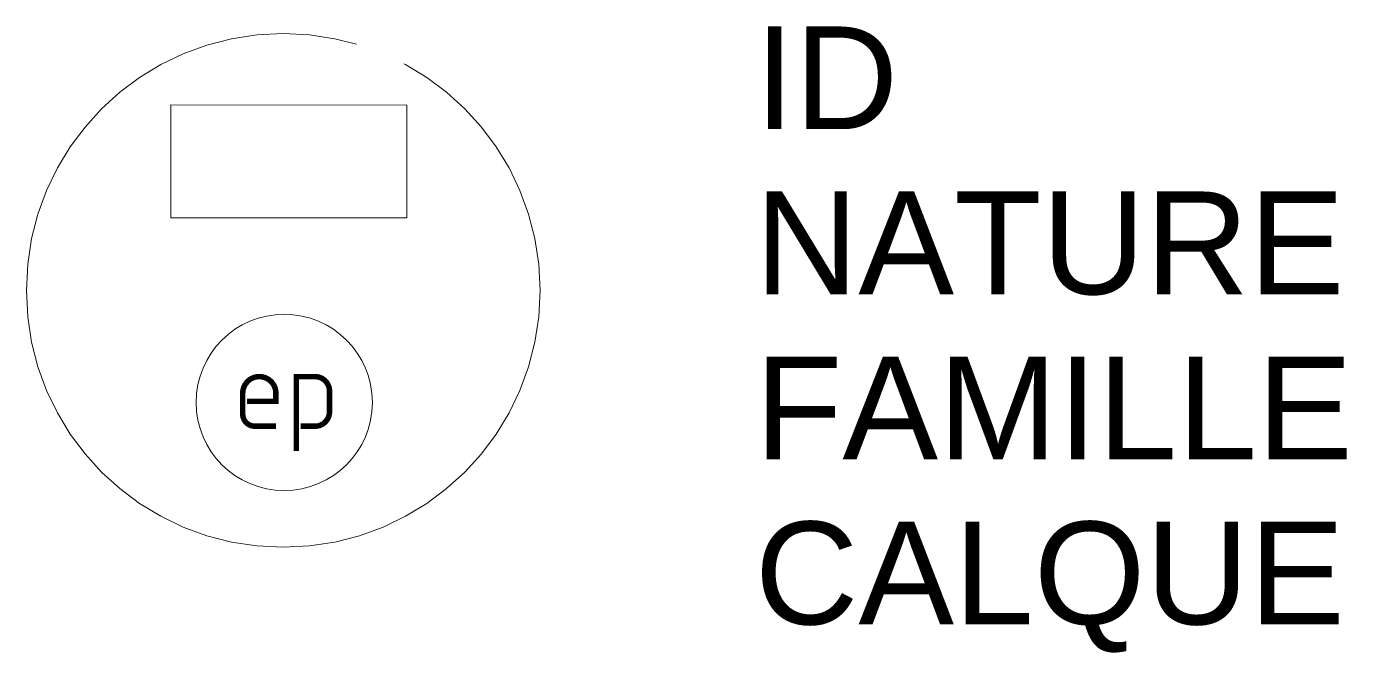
# Model space of a CAD drawing. Header units: metres. Extents: x -0.5 to 2.07, y -0.7 to 0.51.
import ezdxf

# ---------------------------------------------------------------- set-up
doc = ezdxf.new("R2010")
doc.units = ezdxf.units.M
doc.linetypes.add('Socle_Continu', pattern=[2.5, 2.5, 0])
doc.layers.add('EAUPL_SCI', color=5, linetype='Socle_Continu', lineweight=13, true_color=0x0000ff)
doc.styles.get("Standard").update_dxf_attribs({"font": 'arial.ttf'})

msp = doc.modelspace()

# ---------------------------------------------------------------- linework, layer by layer
at = {"layer": 'EAUPL_SCI', "linetype": 'Socle_Continu'}
msp.add_lwpolyline([(-0.2185, 0.3611), (0.241, 0.3608), (0.2408, 0.1413), (-0.2187, 0.1416), (-0.2185, 0.3611)], close=True, dxfattribs=at)
at = {"layer": 'EAUPL_SCI', "linetype": 'Socle_Continu', "const_width": 0.0107, "flags": 128}
for points in [[(-0.0143, -0.2643), (-0.0546, -0.2643, -0.424), (-0.0788, -0.2402), (-0.0788, -0.1999, -0.997785), (-0.0143, -0.1999), (-0.0143, -0.216), (-0.0707, -0.216)], [(0.0257, -0.3128), (0.0257, -0.1677), (0.062, -0.1677, -0.410802), (0.0902, -0.1958), (0.0901, -0.2377, -0.396178), (0.062, -0.2643), (0.0338, -0.2643)]]:
    msp.add_lwpolyline(points, format="xyb", dxfattribs=at)
at = {"layer": 'EAUPL_SCI', "linetype": 'Socle_Continu'}
for centre, radius in [((0, 0), 0.5), ((0.002, -0.2179), 0.1716)]:
    msp.add_circle(centre, radius, dxfattribs=at)

# ---------------------------------------------------------------- texts
at = {"layer": 'EAUPL_SCI', "linetype": 'Socle_Continu', "flags": 9}
for tag, p, s in [('ID', (0.9181, 0.3139), 'BP_2053'), ('NATURE', (0.9181, -0.0074), 'Symbole station de relevage'), ('FAMILLE', (0.9181, -0.3287), 'Eau pluviale'), ('CALQUE', (0.9181, -0.65), 'EAUPL_SCI')]:
    msp.add_attdef(tag, p, s, height=0.2, dxfattribs=at)

doc.saveas('drawing.dxf')
